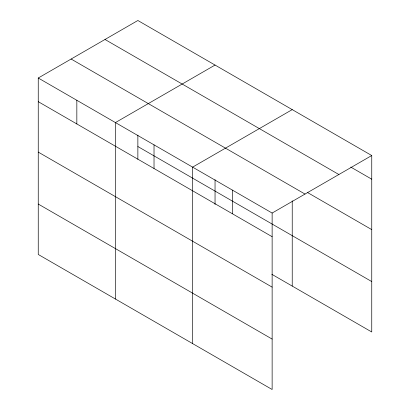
<?xml version="1.0" encoding="UTF-8"?>
<svg xmlns="http://www.w3.org/2000/svg" width="410" height="410" viewBox="0 0 410 410"><rect width="100%" height="100%" fill="white"/><g stroke="black" fill="none" stroke-linecap="round" stroke-linejoin="round"><path stroke-width="0.61" d="M271.83 274.3L371.752 331.987L371.752 155.534L137.868 20.5L38.248 78.013L38.248 254.466L272.132 389.5L272.132 213.046L38.248 78.013M215.045 65.062L115.43 122.575L115.43 299.028M292.228 109.624L192.613 167.131L192.613 343.59M272.132 213.046L371.752 155.534M350.765 167.075L371.752 179.19M104.991 39.478L338.875 174.511M307.69 192.628L371.752 229.615M71.125 59.035L305.009 194.063M137.868 146.534L371.752 281.567M38.248 101.675L272.132 236.703M38.248 152.095L272.132 287.128M38.248 204.047L272.132 339.075M292.228 200.808L292.228 286.077M232.373 190.091L232.373 213.748M215.045 179.688L215.045 204.498M154.022 144.853L154.022 168.515M137.868 135.131L137.868 159.3M76.839 100.291L76.839 123.953"/></g></svg>
